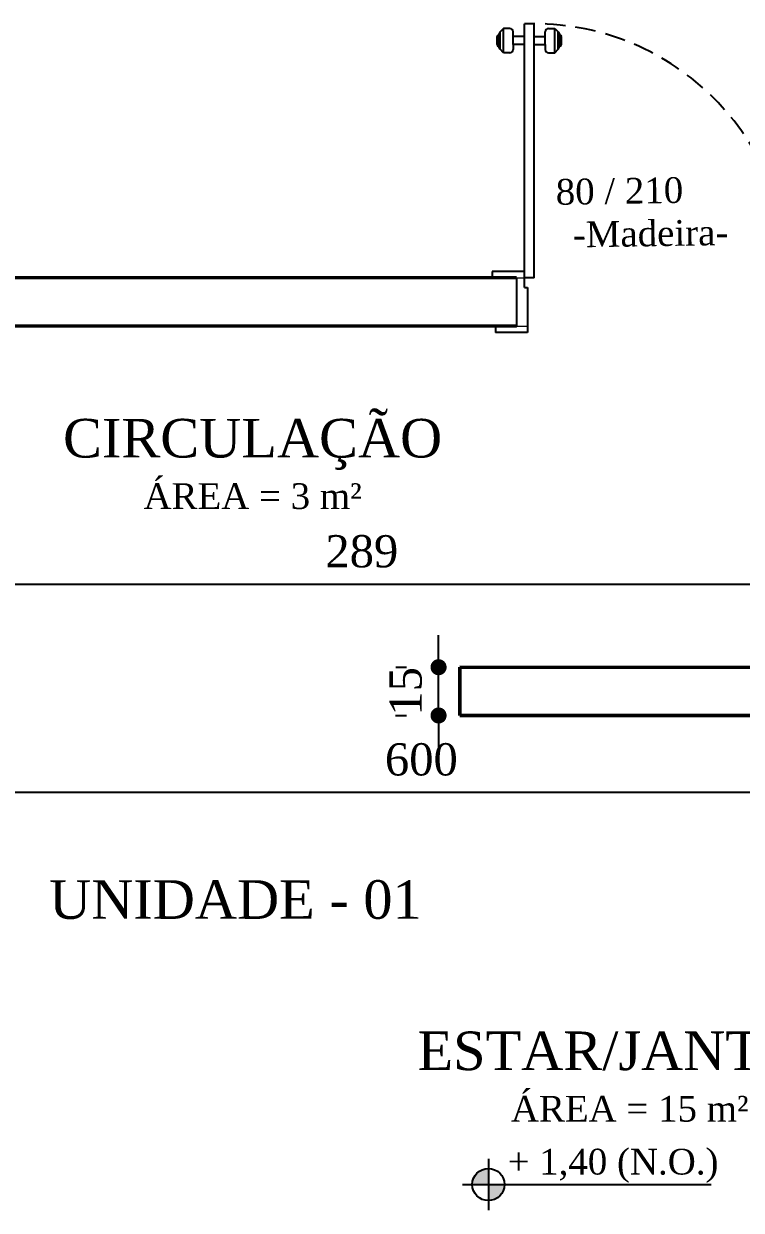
# Model space of a CAD drawing. Header units: centimetres. Extents: x -48696 to 156237, y -5617 to 29024.
# Drawn here: x -45395.8 to -45172.8, y 10497.1 to 10865.9 of the extents above; entities that cross this region are included whole.
import ezdxf

# ---------------------------------------------------------------- set-up
doc = ezdxf.new("R2010")
doc.units = ezdxf.units.CM
doc.linetypes.add('HIDDEN', pattern=[9.525, 6.35, -3.175])
doc.layers.add('A0 BV', color=7, linetype='Continuous', plot=False)
for name, color, linetype in [('Hachuria - Moveis', 1, 'Continuous'), ('PN010', 1, 'Continuous'), ('PORTAS', 3, 'Continuous'), ('Portas-Cotas', 2, 'Continuous'), ('Portas-Projeção', 55, 'HIDDEN'), ('Texto', 2, 'Continuous')]:
    doc.layers.add(name, color=color, linetype=linetype)
doc.layers.add('Parede Baixa', color=5, linetype='Continuous', lineweight=50)
doc.layers.add('Portas - Janelas', color=2, linetype='Continuous', lineweight=20)
doc.styles.add('Valéria', font='romantic.ttf', dxfattribs={"height": 10})
doc.dimstyles.new('Cota - 50', dxfattribs={"dimtxt": 10, "dimasz": 5, "dimexe": 10, "dimexo": 20, "dimgap": 5, "dimtad": 1, "dimtxsty": 'Valéria', "dimblk": 'DOT', "dimcen": 0, "dimclrd": 12, "dimclre": 12, "dimclrt": 2, "dimazin": 2, "dimtfac": 1, "dimtix": 1, "dimtmove": 0, "dimatfit": 3, "dimldrblk": 'DOT', "dimfxl": 1, "dimarcsym": 0})

# ---------------------------------------------------------------- blocks, each defined once
blk = doc.blocks.new('_Dot')
at = {"color": 0, "linetype": 'ByBlock', "lineweight": -2}
blk.add_line((-0.5, 0), (-1, 0), dxfattribs=at)
at = {"color": 0, "linetype": 'ByBlock', "const_width": 0.5}
blk.add_lwpolyline([(-0.25, 0, 1), (0.25, 0, 1)], format="xyb", close=True, dxfattribs=at)
blk = doc.blocks.new('*D1716')
at = {"color": 12, "lineweight": -2, "transparency": 16777216}
for p, q in [((-45572.18, 10636.68), (-45572.18, 10617.01)), ((-44972.19, 10636.06), (-44972.19, 10617.01)), ((-45567.18, 10627.01), (-44977.19, 10627.01))]:
    blk.add_line(p, q, dxfattribs=at)
at = {"layer": 'Defpoints', "color": 0, "transparency": 16777216}
for p in [(-45572.18, 10656.68), (-44972.19, 10656.06), (-44972.19, 10627.01)]:
    blk.add_point(p, dxfattribs=at)
at = {"color": 12, "lineweight": -2, "transparency": 16777216, "xscale": 5, "yscale": 5, "zscale": 5, "rotation": 180}
blk.add_blockref('_Dot', (-45572.18, 10627.01), dxfattribs=at)
at = {"color": 12, "lineweight": -2, "transparency": 16777216, "xscale": 5, "yscale": 5, "zscale": 5}
blk.add_blockref('_Dot', (-44972.19, 10627.01), dxfattribs=at)
at = {"color": 2, "transparency": 16777216, "insert": (-45272.19, 10637.16), "char_height": 10, "attachment_point": 5, "style": 'Valéria'}
blk.add_mtext('600', dxfattribs=at)
blk = doc.blocks.new('*D1724')
at = {"color": 12, "lineweight": -2, "transparency": 16777216}
for p, q in [((-45266.84, 10670.87), (-45266.84, 10675.87)), ((-45280.17, 10665.87), (-45276.84, 10665.87)), ((-45266.84, 10650.87), (-45266.84, 10665.87)), ((-45280.18, 10650.87), (-45276.84, 10650.87)), ((-45266.84, 10645.87), (-45266.84, 10640.87))]:
    blk.add_line(p, q, dxfattribs=at)
at = {"layer": 'Defpoints', "color": 0, "transparency": 16777216}
for p in [(-45266.84, 10665.87), (-45260.17, 10665.87), (-45260.18, 10650.87)]:
    blk.add_point(p, dxfattribs=at)
at = {"color": 12, "lineweight": -2, "transparency": 16777216, "xscale": 5, "yscale": 5, "zscale": 5}
for p, rotation in [((-45266.84, 10665.87), 270), ((-45266.84, 10650.87), 90)]:
    blk.add_blockref('_Dot', p, dxfattribs=dict(at, rotation=rotation))
at = {"color": 2, "transparency": 16777216, "insert": (-45277.03, 10658.37), "char_height": 10, "attachment_point": 5, "rotation": 90, "style": 'Valéria'}
blk.add_mtext('15', dxfattribs=at)
blk = doc.blocks.new('*D1743')
at = {"layer": 'A0 BV', "color": 12, "lineweight": -2, "transparency": 16777216}
for p, q in [((-45146.19, 10685.81), (-45146.19, 10701.68)), ((-45430.18, 10691.68), (-45151.19, 10691.68)), ((-45435.18, 10671.68), (-45435.18, 10681.68))]:
    blk.add_line(p, q, dxfattribs=at)
at = {"layer": 'Defpoints', "color": 0, "transparency": 16777216}
for p in [(-45435.18, 10691.68), (-45146.19, 10691.68), (-45146.19, 10665.81)]:
    blk.add_point(p, dxfattribs=at)
at = {"layer": 'A0 BV', "color": 12, "lineweight": -2, "transparency": 16777216, "xscale": 5, "yscale": 5, "zscale": 5, "rotation": 180}
blk.add_blockref('_Dot', (-45435.18, 10691.68), dxfattribs=at)
at = {"layer": 'A0 BV', "color": 12, "lineweight": -2, "transparency": 16777216, "xscale": 5, "yscale": 5, "zscale": 5}
blk.add_blockref('_Dot', (-45146.19, 10691.68), dxfattribs=at)
at = {"layer": 'A0 BV', "color": 2, "transparency": 16777216, "insert": (-45290.69, 10701.85), "char_height": 10, "attachment_point": 5, "style": 'Valéria'}
blk.add_mtext('289', dxfattribs=at)

msp = doc.modelspace()

# ---------------------------------------------------------------- hatches: boundary and pattern name
at = {"layer": 'Portas - Janelas'}
h = msp.add_hatch(color=256, dxfattribs=at)
edge = h.paths.add_edge_path()
edge.add_arc((-45251.36313, 10505.09011), 5, 90, 180)
edge.add_line((-45256.36313, 10505.09011), (-45251.36313, 10505.09011))
edge.add_line((-45251.36313, 10505.09011), (-45251.36313, 10510.09011))
edge = h.paths.add_edge_path()
edge.add_arc((-45251.36313, 10505.09011), 5, 270, 360)
edge.add_line((-45246.36313, 10505.09011), (-45251.36313, 10505.09011))
edge.add_line((-45251.36313, 10505.09011), (-45251.36313, 10500.09011))

# ---------------------------------------------------------------- linework, layer by layer
at = {"color": 5}
msp.add_line((-45242.66434, 10786.87073), (-45242.67309, 10771.87073), dxfattribs=at)
at = {"layer": 'Hachuria - Moveis'}
msp.add_circle((-45251.36313, 10505.09011), 5, dxfattribs=at)
at = {"layer": 'Parede Baixa'}
for p, q in [((-45435.11981, 10786.98298), (-45242.66434, 10786.87073)), ((-45435.1268, 10771.98298), (-45242.67309, 10771.87073)), ((-45260.18077, 10665.87321), (-45146.73493, 10665.80705)), ((-45260.18077, 10665.87321), (-45260.18077, 10650.87321)), ((-45260.18952, 10650.87322), (-44971.70352, 10650.70496))]:
    msp.add_line(p, q, dxfattribs=at)
at = {"layer": 'PN010'}
for p, q in [((-45251.36313, 10513.09011), (-45251.36313, 10497.09011)), ((-45259.36313, 10505.09011), (-45182.13338, 10505.09011))]:
    msp.add_line(p, q, dxfattribs=at)
at = {"layer": 'PORTAS', "color": 2, "linetype": 'Continuous'}
for p, q in [((-45246.67017, 10864.37073), (-45247.81662, 10863.22428)), ((-45246.67017, 10856.87073), (-45246.67017, 10864.37073)), ((-45244.67017, 10864.37073), (-45246.67017, 10864.37073)), ((-45240.17017, 10786.87073), (-45240.17017, 10865.87073)), ((-45237.17017, 10865.87073), (-45240.17017, 10865.87073)), ((-45237.17017, 10786.87073), (-45237.17017, 10865.87073)), ((-45232.67017, 10864.37073), (-45230.67017, 10864.37073)), ((-45230.67017, 10856.87073), (-45230.67017, 10864.37073)), ((-45230.67017, 10864.37073), (-45229.52372, 10863.22428)), ((-45248.67017, 10859.37073), (-45248.67017, 10861.87073)), ((-45247.81662, 10863.22428), (-45248.17017, 10862.37073)), ((-45248.17017, 10858.87073), (-45248.17017, 10862.37073)), ((-45247.67017, 10857.87073), (-45247.67017, 10863.37073)), ((-45243.67017, 10861.87073), (-45243.67017, 10863.37073)), ((-45240.17017, 10861.87073), (-45243.67017, 10861.87073)), ((-45243.67017, 10859.37073), (-45243.67017, 10861.87073)), ((-45237.17017, 10861.87073), (-45233.67017, 10861.87073)), ((-45233.67017, 10861.87073), (-45233.67017, 10863.37073)), ((-45233.67017, 10859.37073), (-45233.67017, 10861.87073)), ((-45229.67017, 10857.87073), (-45229.67017, 10863.37073)), ((-45229.52372, 10863.22428), (-45229.17017, 10862.37073)), ((-45229.17017, 10858.87073), (-45229.17017, 10862.37073)), ((-45228.67017, 10859.37073), (-45228.67017, 10861.87073)), ((-45247.81662, 10858.01718), (-45248.17017, 10858.87073)), ((-45246.67017, 10856.87073), (-45247.81662, 10858.01718)), ((-45246.73806, 10856.93862), (-45246.67017, 10857.00651)), ((-45243.67017, 10859.37073), (-45243.67017, 10857.87073)), ((-45240.17017, 10859.37073), (-45243.67017, 10859.37073)), ((-45237.17017, 10859.37073), (-45233.67017, 10859.37073)), ((-45233.67017, 10859.37073), (-45233.67017, 10857.87073)), ((-45230.67017, 10856.87073), (-45229.52372, 10858.01718)), ((-45230.60228, 10856.93862), (-45230.67017, 10857.00651)), ((-45229.52372, 10858.01718), (-45229.17017, 10858.87073)), ((-45244.67017, 10856.87073), (-45246.67017, 10856.87073)), ((-45232.67017, 10856.87073), (-45230.67017, 10856.87073)), ((-45250.17017, 10788.87073), (-45250.17017, 10786.87073)), ((-45240.17017, 10788.87073), (-45250.17017, 10788.87073)), ((-45240.17017, 10783.87073), (-45240.17017, 10786.87073)), ((-45237.17017, 10786.87073), (-45240.17017, 10786.87073)), ((-45240.17017, 10783.87073), (-45239.17017, 10783.87073)), ((-45239.17017, 10783.87073), (-45239.17017, 10769.87073)), ((-45249.17011, 10771.87073), (-45249.17011, 10769.87073)), ((-45239.17017, 10769.87073), (-45249.17011, 10769.87073))]:
    msp.add_line(p, q, dxfattribs=at)
for centre, radius, start, end in [((-45244.67017, 10863.37073), 1, 0, 90), ((-45232.67017, 10863.37073), 1, 90, 180), ((-45248.17017, 10861.87073), 0.5, 90, 180), ((-45229.17017, 10861.87073), 0.5, 0, 90), ((-45248.17017, 10859.37073), 0.5, 180, 270), ((-45244.67017, 10857.87073), 1, 270, 0), ((-45232.67017, 10857.87073), 1, 180, 270), ((-45229.17017, 10859.37073), 0.5, 270, 0)]:
    msp.add_arc(centre, radius, start, end, dxfattribs=at)
at = {"layer": 'Portas - Janelas'}
for p, q in [((-45242.67017, 10786.87073), (-45240.17017, 10786.87073)), ((-45242.67011, 10771.87073), (-45239.17011, 10771.87073))]:
    msp.add_line(p, q, dxfattribs=at)
at = {"layer": 'Portas-Projeção'}
msp.add_arc((-45237.17017, 10786.87073), 79, 0, 90, dxfattribs=at)

# ---------------------------------------------------------------- texts
at = {"layer": 'Portas-Cotas', "insert": (-45201.0527, 10807.32003), "char_height": 8, "attachment_point": 5, "rotation": 0.9062023, "style": 'Valéria'}
msp.add_mtext('\\pxi-2.3669;80 / 210\\P\\pi0;-Madeira-', dxfattribs=at)
at = {"layer": 'Portas-Cotas', "char_height": 12, "attachment_point": 2, "style": 'Valéria'}
for s, insert in [('CIRCULAÇÃO\\P{\\H0.6667x;ÁREA = 3 m²}', (-45324.62213, 10743.05772)), ('{\\C12;UNIDADE - 01}', (-45329.97406, 10599.67271))]:
    msp.add_mtext(s, dxfattribs=dict(at, insert=insert))
at = {"layer": 'Portas-Cotas', "insert": (-45207.42849, 10552.65405), "char_height": 12, "width": 112.4201183, "attachment_point": 2, "style": 'Valéria'}
msp.add_mtext('ESTAR/JANTAR\\P{\\H0.6667x;ÁREA = 15 m²}', dxfattribs=at)
at = {"layer": 'Texto', "insert": (-45245.39965, 10516.19661), "char_height": 8, "attachment_point": 1, "style": 'Valéria'}
msp.add_mtext('+ 1,40 (N.O.)', dxfattribs=at)

# ---------------------------------------------------------------- dimensions: what is measured, and where the dimension line sits
dim = msp.add_linear_dim(base=(-45266.836, 10665.87321), p1=(-45260.18077, 10650.87321), p2=(-45260.17202, 10665.87321), angle=90, dimstyle='Cota - 50')
dim.commit()
dim.dimension.update_dxf_attribs({"geometry": '*D1724', "text_midpoint": (-45277.02831, 10658.37321)})
dim = msp.add_linear_dim(base=(-44972.1866, 10627.01213), p1=(-45572.18385, 10656.67692), p2=(-44972.1866, 10656.05519), dimstyle='Cota - 50')
dim.commit()
dim.dimension.update_dxf_attribs({"geometry": '*D1716', "text_midpoint": (-45272.18523, 10637.16006)})
at = {"layer": 'A0 BV'}
dim = msp.add_linear_dim(base=(-45146.18868, 10691.68276), p1=(-45435.18397, 10691.68276), p2=(-45146.18868, 10665.80673), dimstyle='Cota - 50', dxfattribs=at)
dim.commit()
dim.dimension.update_dxf_attribs({"geometry": '*D1743', "text_midpoint": (-45290.68632, 10701.84548)})

doc.saveas('drawing.dxf')
